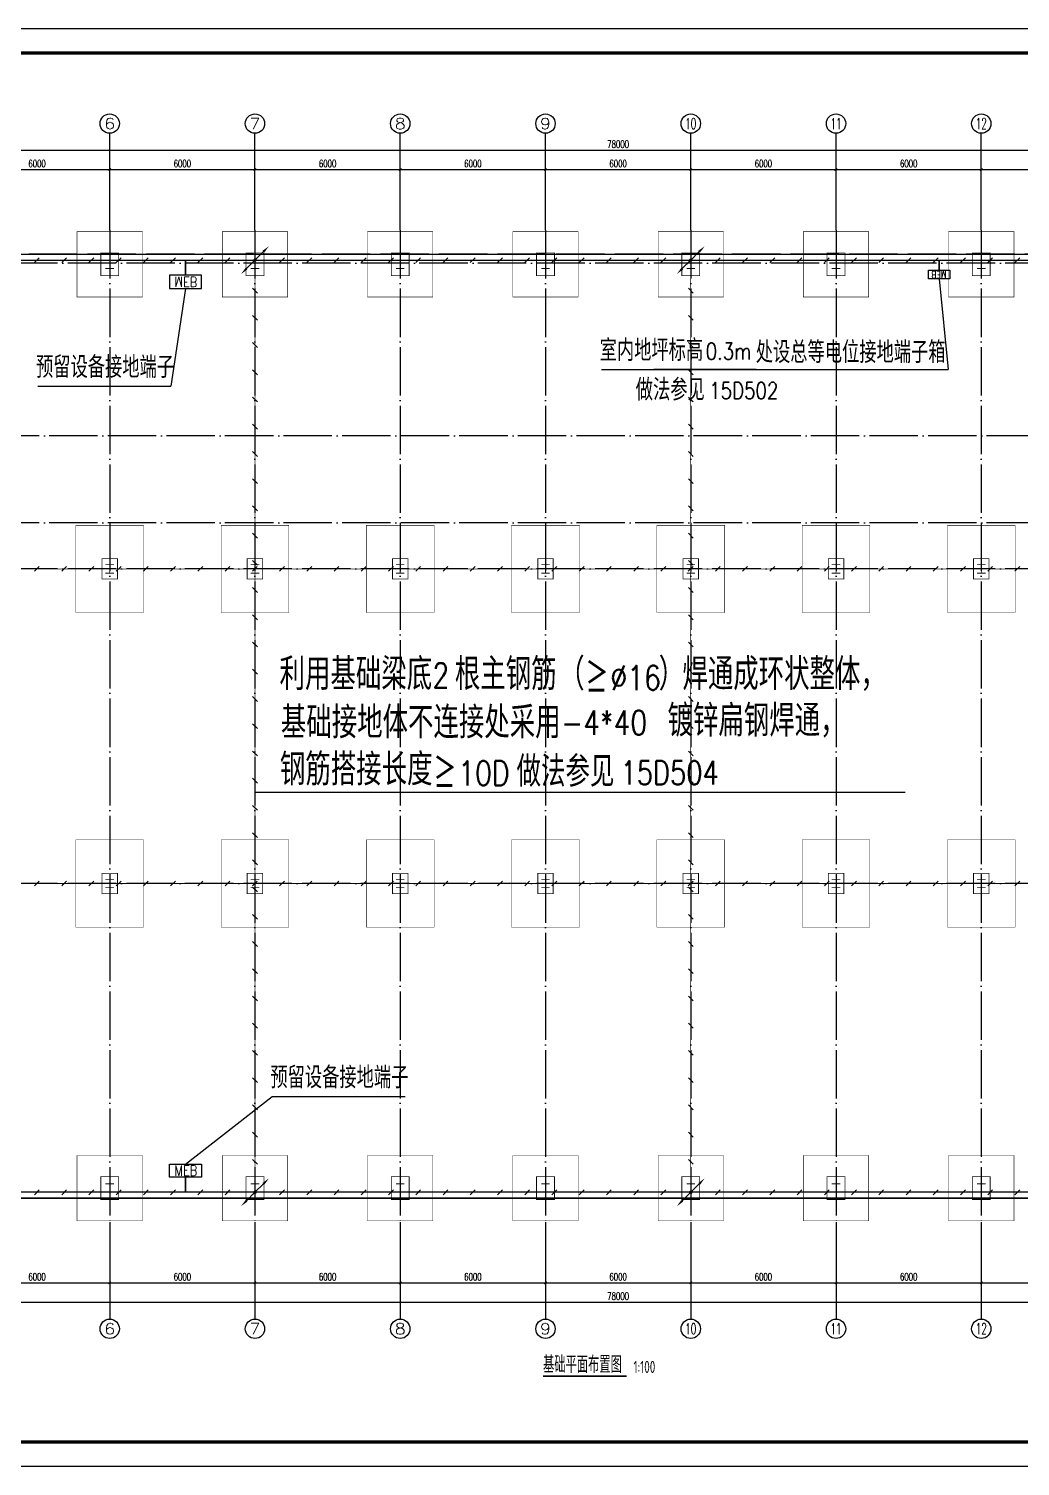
# Model space of a CAD drawing. Extents: x -55118 to 386282, y -631686 to -470886.
# Drawn here: x 307861 to 348814, y -631686 to -572286 of the extents above; entities that cross this region are included whole.
import ezdxf
from ezdxf.enums import TextEntityAlignment as Align

# ---------------------------------------------------------------- set-up
doc = ezdxf.new("R2010")
doc.units = 0
doc.header["$LTSCALE"] = 1000
doc.header["$MEASUREMENT"] = 0
for name, pattern in [('98', [0]), ('99', [0]), ('DOTE', [2.42, 2, -0.2, 0.02, -0.2]), ('H3普通虚线', [4.2, 3, -1.2])]:
    doc.linetypes.add(name, pattern=pattern)
doc.layers.get('0').update_dxf_attribs({"linetype": 'CONTINUOUS'})
doc.layers.get('Defpoints').update_dxf_attribs({"linetype": 'CONTINUOUS'})
for name, color, linetype in [('1505', 2, 'CONTINUOUS'), ('AXIS', 3, 'CONTINUOUS'), ('AXIS_TEXT', 7, 'CONTINUOUS'), ('COLU', 7, 'CONTINUOUS'), ('DIM_SYMB', 3, 'CONTINUOUS'), ('DOTE', 253, 'DOTE'), ('KK', 6, 'CONTINUOUS'), ('LWIRE', 4, 'CONTINUOUS'), ('PUB_TEXT', 7, 'CONTINUOUS'), ('S-BEAM-LINE2', 3, 'H3普通虚线'), ('SHTLN', 4, 'CONTINUOUS'), ('TEXT', 7, 'CONTINUOUS'), ('WALL', 6, 'CONTINUOUS'), ('WIRE-接地', 4, 'CONTINUOUS'), ('图框', 4, 'CONTINUOUS'), ('报警N', 1, 'CONTINUOUS'), ('柱构件', 2, 'CONTINUOUS'), ('电气', 7, 'CONTINUOUS')]:
    doc.layers.add(name, color=color, linetype=linetype)
doc.layers.add('PUB_WINDW', color=7, linetype='CONTINUOUS', plot=False)
doc.styles.add('_HZTXT', font='txt.shx', dxfattribs={"width": 0.8, "bigfont": 'hztxt.shx'})
doc.styles.add('_TCH_AXIS', font='COMPLEX', dxfattribs={"bigfont": 'GBCBIG'})
doc.styles.add('_TCH_DIM_T3', font='SIMPLEX', dxfattribs={"width": 0.705882, "bigfont": 'GBCBIG'})
doc.styles.add('_TXT', font='SIMPLEX.shx', dxfattribs={"width": 0.6})
doc.styles.add('COMPLEX', font='COMPLEX')
doc.styles.get("Standard").update_dxf_attribs({"font": 'GBENOR', "bigfont": 'GBCBIG'})
doc.styles.add('TSSD_REIN', font='tssdeng.shx', dxfattribs={"width": 0.7, "bigfont": 'tssdchn.shx'})
doc.dimstyles.new('_TCH_ARCH&&100', dxfattribs={"dimtxt": 297.5, "dimasz": 100, "dimexe": 250, "dimexo": 300, "dimgap": 100, "dimtad": 1, "dimdec": 0, "dimzin": 0, "dimdsep": 46, "dimtxsty": '_TCH_DIM_T3', "dimblk": 'ARCHTICK', "dimcen": 0.09, "dimclrt": 7, "dimazin": 2, "dimtfac": 1, "dimtdec": 0, "dimtix": 1, "dimtmove": 2, "dimatfit": 3, "dimfxl": 0, "dimtolj": 1, "dimtzin": 0, "dimarcsym": 0})

# ---------------------------------------------------------------- blocks, each defined once
blk = doc.blocks.new('74745674')
at = {"layer": '柱构件', "const_width": 35}
for points in [[(671612, -245336), (671262, -245336)], [(671437, -245336), (671437, -245686)], [(671612, -245686), (671262, -245686)]]:
    blk.add_lwpolyline(points, dxfattribs=at)
blk = doc.blocks.new('A$C0B3528DA')
at = {"layer": 'PUB_WINDW', "color": 2}
for p, q in [((0, 617), (258, 617)), ((0, 0), (0, 617)), ((258, 617), (258, 0)), ((550, 310), (259, 310)), ((258, 0), (0, 0))]:
    blk.add_line(p, q, dxfattribs=at)
at = {"layer": 'PUB_TEXT', "linetype": '98', "style": '_TXT', "width": 0.8}
blk.add_text('MEB', height=200, rotation=90, dxfattribs=at).set_placement((227, 96))
blk = doc.blocks.new('A$C7B6A531B')
at = {"layer": '电气', "color": 3}
blk.add_blockref('A$C0B3528DA', (0, 0), dxfattribs=at)
blk = doc.blocks.new('A$C2304782E')
at = {"rotation": 180}
blk.add_blockref('A$C7B6A531B', (550, 617), dxfattribs=at)
blk = doc.blocks.new('A$C1B2F73AF')
at = {"layer": '报警N', "color": 2, "xscale": 1.1, "yscale": 1.1, "zscale": 1.1}
blk.add_blockref('A$C2304782E', (0, 0), dxfattribs=at)
blk = doc.blocks.new('A$C59285FB6')
at = {"layer": '电气', "rotation": 180}
blk.add_blockref('A$C1B2F73AF', (606, 679), dxfattribs=at)
blk = doc.blocks.new('A$C24931628')
at = {"layer": '电气', "rotation": 180}
blk.add_blockref('A$C59285FB6', (606, 679), dxfattribs=at)
blk = doc.blocks.new('A$C093E41CD')
at = {"color": 2, "rotation": 180}
blk.add_blockref('A$C24931628', (606, 679), dxfattribs=at)
blk = doc.blocks.new('A$C46D728A9')
at = {"layer": '电气', "color": 0, "rotation": 180}
blk.add_blockref('A$C093E41CD', (606, 679), dxfattribs=at)
blk = doc.blocks.new('A$C04FF7B17')
at = {"layer": '电气', "rotation": 90}
blk.add_blockref('A$C46D728A9', (679, 0), dxfattribs=at)
blk = doc.blocks.new('$TelecSys$00000008')
blk.add_line((0.4, 0.4), (-0.4, -0.4))
blk = doc.blocks.new('$TelecSys$00000080')
for p, q in [((-0.7, -0.7), (0, 0)), ((0.1, 0.1), (0.1, 0.1)), ((-0.1, -0.1), (-0.1, -0.1))]:
    blk.add_line(p, q)
at = {"const_width": 0.142}
blk.add_lwpolyline([(0.07, 0, 1), (-0.07, 0, 1)], format="xyb", close=True, dxfattribs=at)
blk.add_solid([(-0.63, -0.77), (-0.77, -0.63), (-1.15, -1.15)])
at = {"width": 0.8, "flags": 9}
blk.add_attdef('A', (0, 0), '', height=0.00002, rotation=180, dxfattribs=at)
blk = doc.blocks.new('$TelecSys$00000079')
for p, q in [((0.7, 0.7), (0, 0)), ((0.1, 0.1), (0.1, 0.1)), ((-0.1, -0.1), (-0.1, -0.1))]:
    blk.add_line(p, q)
at = {"const_width": 0.142}
blk.add_lwpolyline([(-0.07, 0, 1), (0.07, 0, 1)], format="xyb", close=True, dxfattribs=at)
blk.add_solid([(0.63, 0.77), (0.77, 0.63), (1.15, 1.15)])
at = {"width": 0.8, "flags": 9}
blk.add_attdef('A', (0, 0), '', height=0.00002, dxfattribs=at)
blk = doc.blocks.new('_ArchTick')
at = {"color": 0, "linetype": 'ByBlock', "const_width": 0.4}
blk.add_lwpolyline([(-0.5, -0.5), (0.5, 0.5)], dxfattribs=at)
blk = doc.blocks.new('*D101')
at = {"layer": 'AXIS', "color": 0, "lineweight": -2}
for p, q in [((305205, -621906), (305205, -624356)), ((311205, -621906), (311205, -624356)), ((305205, -624106), (311205, -624106))]:
    blk.add_line(p, q, dxfattribs=at)
at = {"layer": 'Defpoints', "color": 0}
for p in [(305205, -621606), (311205, -621606), (311205, -624106)]:
    blk.add_point(p, dxfattribs=at)
at = {"layer": 'AXIS', "color": 0, "lineweight": -2, "xscale": 100, "yscale": 100, "zscale": 100, "rotation": 180}
blk.add_blockref('_ArchTick', (305205, -624106), dxfattribs=at)
at = {"layer": 'AXIS', "color": 0, "lineweight": -2, "xscale": 100, "yscale": 100, "zscale": 100}
blk.add_blockref('_ArchTick', (311205, -624106), dxfattribs=at)
at = {"layer": 'AXIS', "color": 7, "insert": (308205, -623857), "char_height": 297.5, "attachment_point": 5, "style": '_TCH_DIM_T3'}
blk.add_mtext('\\A1;6000', dxfattribs=at)
blk = doc.blocks.new('*D102')
at = {"layer": 'AXIS', "color": 0, "lineweight": -2}
for p, q in [((311205, -621906), (311205, -624356)), ((317205, -621906), (317205, -624356)), ((311205, -624106), (317205, -624106))]:
    blk.add_line(p, q, dxfattribs=at)
at = {"layer": 'Defpoints', "color": 0}
for p in [(311205, -621606), (317205, -621606), (317205, -624106)]:
    blk.add_point(p, dxfattribs=at)
at = {"layer": 'AXIS', "color": 0, "lineweight": -2, "xscale": 100, "yscale": 100, "zscale": 100, "rotation": 180}
blk.add_blockref('_ArchTick', (311205, -624106), dxfattribs=at)
at = {"layer": 'AXIS', "color": 0, "lineweight": -2, "xscale": 100, "yscale": 100, "zscale": 100}
blk.add_blockref('_ArchTick', (317205, -624106), dxfattribs=at)
at = {"layer": 'AXIS', "color": 7, "insert": (314205, -623857), "char_height": 297.5, "attachment_point": 5, "style": '_TCH_DIM_T3'}
blk.add_mtext('\\A1;6000', dxfattribs=at)
blk = doc.blocks.new('*D103')
at = {"layer": 'AXIS', "color": 0, "lineweight": -2}
for p, q in [((317205, -621906), (317205, -624356)), ((323205, -621906), (323205, -624356)), ((317205, -624106), (323205, -624106))]:
    blk.add_line(p, q, dxfattribs=at)
at = {"layer": 'Defpoints', "color": 0}
for p in [(317205, -621606), (323205, -621606), (323205, -624106)]:
    blk.add_point(p, dxfattribs=at)
at = {"layer": 'AXIS', "color": 0, "lineweight": -2, "xscale": 100, "yscale": 100, "zscale": 100, "rotation": 180}
blk.add_blockref('_ArchTick', (317205, -624106), dxfattribs=at)
at = {"layer": 'AXIS', "color": 0, "lineweight": -2, "xscale": 100, "yscale": 100, "zscale": 100}
blk.add_blockref('_ArchTick', (323205, -624106), dxfattribs=at)
at = {"layer": 'AXIS', "color": 7, "insert": (320205, -623857), "char_height": 297.5, "attachment_point": 5, "style": '_TCH_DIM_T3'}
blk.add_mtext('\\A1;6000', dxfattribs=at)
blk = doc.blocks.new('*D104')
at = {"layer": 'AXIS', "color": 0, "lineweight": -2}
for p, q in [((323205, -621906), (323205, -624356)), ((329205, -621906), (329205, -624356)), ((323205, -624106), (329205, -624106))]:
    blk.add_line(p, q, dxfattribs=at)
at = {"layer": 'Defpoints', "color": 0}
for p in [(323205, -621606), (329205, -621606), (329205, -624106)]:
    blk.add_point(p, dxfattribs=at)
at = {"layer": 'AXIS', "color": 0, "lineweight": -2, "xscale": 100, "yscale": 100, "zscale": 100, "rotation": 180}
blk.add_blockref('_ArchTick', (323205, -624106), dxfattribs=at)
at = {"layer": 'AXIS', "color": 0, "lineweight": -2, "xscale": 100, "yscale": 100, "zscale": 100}
blk.add_blockref('_ArchTick', (329205, -624106), dxfattribs=at)
at = {"layer": 'AXIS', "color": 7, "insert": (326205, -623857), "char_height": 297.5, "attachment_point": 5, "style": '_TCH_DIM_T3'}
blk.add_mtext('\\A1;6000', dxfattribs=at)
blk = doc.blocks.new('*D105')
at = {"layer": 'AXIS', "color": 0, "lineweight": -2}
for p, q in [((329205, -621906), (329205, -624356)), ((335205, -621906), (335205, -624356)), ((329205, -624106), (335205, -624106))]:
    blk.add_line(p, q, dxfattribs=at)
at = {"layer": 'Defpoints', "color": 0}
for p in [(329205, -621606), (335205, -621606), (335205, -624106)]:
    blk.add_point(p, dxfattribs=at)
at = {"layer": 'AXIS', "color": 0, "lineweight": -2, "xscale": 100, "yscale": 100, "zscale": 100, "rotation": 180}
blk.add_blockref('_ArchTick', (329205, -624106), dxfattribs=at)
at = {"layer": 'AXIS', "color": 0, "lineweight": -2, "xscale": 100, "yscale": 100, "zscale": 100}
blk.add_blockref('_ArchTick', (335205, -624106), dxfattribs=at)
at = {"layer": 'AXIS', "color": 7, "insert": (332205, -623857), "char_height": 297.5, "attachment_point": 5, "style": '_TCH_DIM_T3'}
blk.add_mtext('\\A1;6000', dxfattribs=at)
blk = doc.blocks.new('*D106')
at = {"layer": 'AXIS', "color": 0, "lineweight": -2}
for p, q in [((335205, -621906), (335205, -624356)), ((341205, -621906), (341205, -624356)), ((335205, -624106), (341205, -624106))]:
    blk.add_line(p, q, dxfattribs=at)
at = {"layer": 'Defpoints', "color": 0}
for p in [(335205, -621606), (341205, -621606), (341205, -624106)]:
    blk.add_point(p, dxfattribs=at)
at = {"layer": 'AXIS', "color": 0, "lineweight": -2, "xscale": 100, "yscale": 100, "zscale": 100, "rotation": 180}
blk.add_blockref('_ArchTick', (335205, -624106), dxfattribs=at)
at = {"layer": 'AXIS', "color": 0, "lineweight": -2, "xscale": 100, "yscale": 100, "zscale": 100}
blk.add_blockref('_ArchTick', (341205, -624106), dxfattribs=at)
at = {"layer": 'AXIS', "color": 7, "insert": (338205, -623857), "char_height": 297.5, "attachment_point": 5, "style": '_TCH_DIM_T3'}
blk.add_mtext('\\A1;6000', dxfattribs=at)
blk = doc.blocks.new('*D107')
at = {"layer": 'AXIS', "color": 0, "lineweight": -2}
for p, q in [((341205, -621906), (341205, -624356)), ((347205, -621906), (347205, -624356)), ((341205, -624106), (347205, -624106))]:
    blk.add_line(p, q, dxfattribs=at)
at = {"layer": 'Defpoints', "color": 0}
for p in [(341205, -621606), (347205, -621606), (347205, -624106)]:
    blk.add_point(p, dxfattribs=at)
at = {"layer": 'AXIS', "color": 0, "lineweight": -2, "xscale": 100, "yscale": 100, "zscale": 100, "rotation": 180}
blk.add_blockref('_ArchTick', (341205, -624106), dxfattribs=at)
at = {"layer": 'AXIS', "color": 0, "lineweight": -2, "xscale": 100, "yscale": 100, "zscale": 100}
blk.add_blockref('_ArchTick', (347205, -624106), dxfattribs=at)
at = {"layer": 'AXIS', "color": 7, "insert": (344205, -623857), "char_height": 297.5, "attachment_point": 5, "style": '_TCH_DIM_T3'}
blk.add_mtext('\\A1;6000', dxfattribs=at)
blk = doc.blocks.new('*D108')
at = {"layer": 'AXIS', "color": 0, "lineweight": -2}
for p, q in [((347205, -621906), (347205, -624356)), ((353205, -621906), (353205, -624356)), ((347205, -624106), (353205, -624106))]:
    blk.add_line(p, q, dxfattribs=at)
at = {"layer": 'Defpoints', "color": 0}
for p in [(347205, -621606), (353205, -621606), (353205, -624106)]:
    blk.add_point(p, dxfattribs=at)
at = {"layer": 'AXIS', "color": 0, "lineweight": -2, "xscale": 100, "yscale": 100, "zscale": 100, "rotation": 180}
blk.add_blockref('_ArchTick', (347205, -624106), dxfattribs=at)
at = {"layer": 'AXIS', "color": 0, "lineweight": -2, "xscale": 100, "yscale": 100, "zscale": 100}
blk.add_blockref('_ArchTick', (353205, -624106), dxfattribs=at)
at = {"layer": 'AXIS', "color": 7, "insert": (350205, -623857), "char_height": 297.5, "attachment_point": 5, "style": '_TCH_DIM_T3'}
blk.add_mtext('\\A1;6000', dxfattribs=at)
blk = doc.blocks.new('*D113')
at = {"layer": 'AXIS', "color": 0, "lineweight": -2}
for p, q in [((293205, -621906), (293205, -625156)), ((371205, -621906), (371205, -625156)), ((293205, -624906), (371205, -624906))]:
    blk.add_line(p, q, dxfattribs=at)
at = {"layer": 'Defpoints', "color": 0}
for p in [(293205, -621606), (371205, -621606), (371205, -624906)]:
    blk.add_point(p, dxfattribs=at)
at = {"layer": 'AXIS', "color": 0, "lineweight": -2, "xscale": 100, "yscale": 100, "zscale": 100, "rotation": 180}
blk.add_blockref('_ArchTick', (293205, -624906), dxfattribs=at)
at = {"layer": 'AXIS', "color": 0, "lineweight": -2, "xscale": 100, "yscale": 100, "zscale": 100}
blk.add_blockref('_ArchTick', (371205, -624906), dxfattribs=at)
at = {"layer": 'AXIS', "color": 7, "insert": (332205, -624657), "char_height": 297.5, "attachment_point": 5, "style": '_TCH_DIM_T3'}
blk.add_mtext('\\A1;78000', dxfattribs=at)
blk = doc.blocks.new('*D118')
at = {"layer": 'AXIS', "color": 0, "lineweight": -2}
for p, q in [((305205, -580306), (305205, -577856)), ((311205, -580306), (311205, -577856)), ((305205, -578106), (311205, -578106))]:
    blk.add_line(p, q, dxfattribs=at)
at = {"layer": 'Defpoints', "color": 0}
for p in [(311205, -578106), (305205, -580606), (311205, -580606)]:
    blk.add_point(p, dxfattribs=at)
at = {"layer": 'AXIS', "color": 0, "lineweight": -2, "xscale": 100, "yscale": 100, "zscale": 100, "rotation": 180}
blk.add_blockref('_ArchTick', (305205, -578106), dxfattribs=at)
at = {"layer": 'AXIS', "color": 0, "lineweight": -2, "xscale": 100, "yscale": 100, "zscale": 100}
blk.add_blockref('_ArchTick', (311205, -578106), dxfattribs=at)
at = {"layer": 'AXIS', "color": 7, "insert": (308205, -577857), "char_height": 297.5, "attachment_point": 5, "style": '_TCH_DIM_T3'}
blk.add_mtext('\\A1;6000', dxfattribs=at)
blk = doc.blocks.new('*D119')
at = {"layer": 'AXIS', "color": 0, "lineweight": -2}
for p, q in [((311205, -580306), (311205, -577856)), ((317205, -580306), (317205, -577856)), ((311205, -578106), (317205, -578106))]:
    blk.add_line(p, q, dxfattribs=at)
at = {"layer": 'Defpoints', "color": 0}
for p in [(317205, -578106), (311205, -580606), (317205, -580606)]:
    blk.add_point(p, dxfattribs=at)
at = {"layer": 'AXIS', "color": 0, "lineweight": -2, "xscale": 100, "yscale": 100, "zscale": 100, "rotation": 180}
blk.add_blockref('_ArchTick', (311205, -578106), dxfattribs=at)
at = {"layer": 'AXIS', "color": 0, "lineweight": -2, "xscale": 100, "yscale": 100, "zscale": 100}
blk.add_blockref('_ArchTick', (317205, -578106), dxfattribs=at)
at = {"layer": 'AXIS', "color": 7, "insert": (314205, -577857), "char_height": 297.5, "attachment_point": 5, "style": '_TCH_DIM_T3'}
blk.add_mtext('\\A1;6000', dxfattribs=at)
blk = doc.blocks.new('*D120')
at = {"layer": 'AXIS', "color": 0, "lineweight": -2}
for p, q in [((317205, -580306), (317205, -577856)), ((323205, -580306), (323205, -577856)), ((317205, -578106), (323205, -578106))]:
    blk.add_line(p, q, dxfattribs=at)
at = {"layer": 'Defpoints', "color": 0}
for p in [(323205, -578106), (317205, -580606), (323205, -580606)]:
    blk.add_point(p, dxfattribs=at)
at = {"layer": 'AXIS', "color": 0, "lineweight": -2, "xscale": 100, "yscale": 100, "zscale": 100, "rotation": 180}
blk.add_blockref('_ArchTick', (317205, -578106), dxfattribs=at)
at = {"layer": 'AXIS', "color": 0, "lineweight": -2, "xscale": 100, "yscale": 100, "zscale": 100}
blk.add_blockref('_ArchTick', (323205, -578106), dxfattribs=at)
at = {"layer": 'AXIS', "color": 7, "insert": (320205, -577857), "char_height": 297.5, "attachment_point": 5, "style": '_TCH_DIM_T3'}
blk.add_mtext('\\A1;6000', dxfattribs=at)
blk = doc.blocks.new('*D121')
at = {"layer": 'AXIS', "color": 0, "lineweight": -2}
for p, q in [((323205, -580306), (323205, -577856)), ((329205, -580306), (329205, -577856)), ((323205, -578106), (329205, -578106))]:
    blk.add_line(p, q, dxfattribs=at)
at = {"layer": 'Defpoints', "color": 0}
for p in [(329205, -578106), (323205, -580606), (329205, -580606)]:
    blk.add_point(p, dxfattribs=at)
at = {"layer": 'AXIS', "color": 0, "lineweight": -2, "xscale": 100, "yscale": 100, "zscale": 100, "rotation": 180}
blk.add_blockref('_ArchTick', (323205, -578106), dxfattribs=at)
at = {"layer": 'AXIS', "color": 0, "lineweight": -2, "xscale": 100, "yscale": 100, "zscale": 100}
blk.add_blockref('_ArchTick', (329205, -578106), dxfattribs=at)
at = {"layer": 'AXIS', "color": 7, "insert": (326205, -577857), "char_height": 297.5, "attachment_point": 5, "style": '_TCH_DIM_T3'}
blk.add_mtext('\\A1;6000', dxfattribs=at)
blk = doc.blocks.new('*D122')
at = {"layer": 'AXIS', "color": 0, "lineweight": -2}
for p, q in [((329205, -580306), (329205, -577856)), ((335205, -580306), (335205, -577856)), ((329205, -578106), (335205, -578106))]:
    blk.add_line(p, q, dxfattribs=at)
at = {"layer": 'Defpoints', "color": 0}
for p in [(335205, -578106), (329205, -580606), (335205, -580606)]:
    blk.add_point(p, dxfattribs=at)
at = {"layer": 'AXIS', "color": 0, "lineweight": -2, "xscale": 100, "yscale": 100, "zscale": 100, "rotation": 180}
blk.add_blockref('_ArchTick', (329205, -578106), dxfattribs=at)
at = {"layer": 'AXIS', "color": 0, "lineweight": -2, "xscale": 100, "yscale": 100, "zscale": 100}
blk.add_blockref('_ArchTick', (335205, -578106), dxfattribs=at)
at = {"layer": 'AXIS', "color": 7, "insert": (332205, -577857), "char_height": 297.5, "attachment_point": 5, "style": '_TCH_DIM_T3'}
blk.add_mtext('\\A1;6000', dxfattribs=at)
blk = doc.blocks.new('*D123')
at = {"layer": 'AXIS', "color": 0, "lineweight": -2}
for p, q in [((335205, -580306), (335205, -577856)), ((341205, -580306), (341205, -577856)), ((335205, -578106), (341205, -578106))]:
    blk.add_line(p, q, dxfattribs=at)
at = {"layer": 'Defpoints', "color": 0}
for p in [(341205, -578106), (335205, -580606), (341205, -580606)]:
    blk.add_point(p, dxfattribs=at)
at = {"layer": 'AXIS', "color": 0, "lineweight": -2, "xscale": 100, "yscale": 100, "zscale": 100, "rotation": 180}
blk.add_blockref('_ArchTick', (335205, -578106), dxfattribs=at)
at = {"layer": 'AXIS', "color": 0, "lineweight": -2, "xscale": 100, "yscale": 100, "zscale": 100}
blk.add_blockref('_ArchTick', (341205, -578106), dxfattribs=at)
at = {"layer": 'AXIS', "color": 7, "insert": (338205, -577857), "char_height": 297.5, "attachment_point": 5, "style": '_TCH_DIM_T3'}
blk.add_mtext('\\A1;6000', dxfattribs=at)
blk = doc.blocks.new('*D124')
at = {"layer": 'AXIS', "color": 0, "lineweight": -2}
for p, q in [((341205, -580306), (341205, -577856)), ((347205, -580306), (347205, -577856)), ((341205, -578106), (347205, -578106))]:
    blk.add_line(p, q, dxfattribs=at)
at = {"layer": 'Defpoints', "color": 0}
for p in [(347205, -578106), (341205, -580606), (347205, -580606)]:
    blk.add_point(p, dxfattribs=at)
at = {"layer": 'AXIS', "color": 0, "lineweight": -2, "xscale": 100, "yscale": 100, "zscale": 100, "rotation": 180}
blk.add_blockref('_ArchTick', (341205, -578106), dxfattribs=at)
at = {"layer": 'AXIS', "color": 0, "lineweight": -2, "xscale": 100, "yscale": 100, "zscale": 100}
blk.add_blockref('_ArchTick', (347205, -578106), dxfattribs=at)
at = {"layer": 'AXIS', "color": 7, "insert": (344205, -577857), "char_height": 297.5, "attachment_point": 5, "style": '_TCH_DIM_T3'}
blk.add_mtext('\\A1;6000', dxfattribs=at)
blk = doc.blocks.new('*D125')
at = {"layer": 'AXIS', "color": 0, "lineweight": -2}
for p, q in [((347205, -580306), (347205, -577856)), ((353205, -580306), (353205, -577856)), ((347205, -578106), (353205, -578106))]:
    blk.add_line(p, q, dxfattribs=at)
at = {"layer": 'Defpoints', "color": 0}
for p in [(353205, -578106), (347205, -580606), (353205, -580606)]:
    blk.add_point(p, dxfattribs=at)
at = {"layer": 'AXIS', "color": 0, "lineweight": -2, "xscale": 100, "yscale": 100, "zscale": 100, "rotation": 180}
blk.add_blockref('_ArchTick', (347205, -578106), dxfattribs=at)
at = {"layer": 'AXIS', "color": 0, "lineweight": -2, "xscale": 100, "yscale": 100, "zscale": 100}
blk.add_blockref('_ArchTick', (353205, -578106), dxfattribs=at)
at = {"layer": 'AXIS', "color": 7, "insert": (350205, -577857), "char_height": 297.5, "attachment_point": 5, "style": '_TCH_DIM_T3'}
blk.add_mtext('\\A1;6000', dxfattribs=at)
blk = doc.blocks.new('*D131')
at = {"layer": 'AXIS', "color": 0, "lineweight": -2}
for p, q in [((293205, -580306), (293205, -577056)), ((293205, -577306), (371205, -577306)), ((371205, -580306), (371205, -577056))]:
    blk.add_line(p, q, dxfattribs=at)
at = {"layer": 'Defpoints', "color": 0}
for p in [(371205, -577306), (293205, -580606), (371205, -580606)]:
    blk.add_point(p, dxfattribs=at)
at = {"layer": 'AXIS', "color": 0, "lineweight": -2, "xscale": 100, "yscale": 100, "zscale": 100, "rotation": 180}
blk.add_blockref('_ArchTick', (293205, -577306), dxfattribs=at)
at = {"layer": 'AXIS', "color": 0, "lineweight": -2, "xscale": 100, "yscale": 100, "zscale": 100}
blk.add_blockref('_ArchTick', (371205, -577306), dxfattribs=at)
at = {"layer": 'AXIS', "color": 7, "insert": (332205, -577057), "char_height": 297.5, "attachment_point": 5, "style": '_TCH_DIM_T3'}
blk.add_mtext('\\A1;78000', dxfattribs=at)
blk = doc.blocks.new('_AXISO')
blk.add_circle((0, 0), 0.5)
at = {"layer": 'AXIS_TEXT', "style": 'COMPLEX', "width": 1.041667}
blk.add_attdef('A', text='', height=0.56, dxfattribs=at).set_placement((-0.25, -0.28), (0.25, -0.28), align=Align.FIT)
blk = doc.blocks.new('jhyfty')
at = {"layer": '图框'}
blk.add_lwpolyline([(671751, 105710), (776851, 105710), (776851, 165110), (671751, 165110)], close=True, dxfattribs=at)
at = {"layer": '图框', "const_width": 140}
blk.add_lwpolyline([(674251, 164110), (775851, 164110), (775851, 106710), (674251, 106710)], close=True, dxfattribs=at)

msp = doc.modelspace()

# ---------------------------------------------------------------- linework, layer by layer
at = {"layer": '1505'}
msp.add_line((337909.4, -586359.6), (333683.4, -586359.6), dxfattribs=at)
at = {"layer": '1505', "const_width": 18}
for points in [[(309855.1, -583370.5), (312555.1, -583370.5), (312555.1, -580670.5), (309855.1, -580670.5), (309855.1, -583370.5)], [(315855.1, -583370.5), (318555.1, -583370.5), (318555.1, -580670.5), (315855.1, -580670.5), (315855.1, -583370.5)], [(321855.1, -583370.5), (324555.1, -583370.5), (324555.1, -580670.5), (321855.1, -580670.5), (321855.1, -583370.5)], [(327855.1, -583370.5), (330555.1, -583370.5), (330555.1, -580670.5), (327855.1, -580670.5), (327855.1, -583370.5)], [(333855.1, -583370.5), (336555.1, -583370.5), (336555.1, -580670.5), (333855.1, -580670.5), (333855.1, -583370.5)], [(339855.1, -583370.5), (342555.1, -583370.5), (342555.1, -580670.5), (339855.1, -580670.5), (339855.1, -583370.5)], [(345855.1, -583370.5), (348555.1, -583370.5), (348555.1, -580670.5), (345855.1, -580670.5), (345855.1, -583370.5)], [(309855.1, -621540.5), (312555.1, -621540.5), (312555.1, -618840.5), (309855.1, -618840.5), (309855.1, -621540.5)], [(315855.1, -621540.5), (318555.1, -621540.5), (318555.1, -618840.5), (315855.1, -618840.5), (315855.1, -621540.5)], [(321855.1, -621540.5), (324555.1, -621540.5), (324555.1, -618840.5), (321855.1, -618840.5), (321855.1, -621540.5)], [(327855.1, -621540.5), (330555.1, -621540.5), (330555.1, -618840.5), (327855.1, -618840.5), (327855.1, -621540.5)], [(333855.1, -621540.5), (336555.1, -621540.5), (336555.1, -618840.5), (333855.1, -618840.5), (333855.1, -621540.5)], [(339855.1, -621540.5), (342555.1, -621540.5), (342555.1, -618840.5), (339855.1, -618840.5), (339855.1, -621540.5)], [(345855.1, -621540.5), (348555.1, -621540.5), (348555.1, -618840.5), (345855.1, -618840.5), (345855.1, -621540.5)]]:
    msp.add_lwpolyline(points, dxfattribs=at)
for points in [[(309804.8, -592805.5), (312604.8, -592805.5), (312604.8, -596405.5), (309804.8, -596405.5)], [(315804.8, -592805.5), (318604.8, -592805.5), (318604.8, -596405.5), (315804.8, -596405.5)], [(321804.8, -592805.5), (324604.8, -592805.5), (324604.8, -596405.5), (321804.8, -596405.5)], [(327804.8, -592805.5), (330604.8, -592805.5), (330604.8, -596405.5), (327804.8, -596405.5)], [(333804.8, -592805.5), (336604.8, -592805.5), (336604.8, -596405.5), (333804.8, -596405.5)], [(339804.8, -592805.5), (342604.8, -592805.5), (342604.8, -596405.5), (339804.8, -596405.5)], [(345804.8, -592805.5), (348604.8, -592805.5), (348604.8, -596405.5), (345804.8, -596405.5)], [(309804.8, -605805.5), (312604.8, -605805.5), (312604.8, -609405.5), (309804.8, -609405.5)], [(315804.8, -605805.5), (318604.8, -605805.5), (318604.8, -609405.5), (315804.8, -609405.5)], [(321804.8, -605805.5), (324604.8, -605805.5), (324604.8, -609405.5), (321804.8, -609405.5)], [(327804.8, -605805.5), (330604.8, -605805.5), (330604.8, -609405.5), (327804.8, -609405.5)], [(333804.8, -605805.5), (336604.8, -605805.5), (336604.8, -609405.5), (333804.8, -609405.5)], [(339804.8, -605805.5), (342604.8, -605805.5), (342604.8, -609405.5), (339804.8, -609405.5)], [(345804.8, -605805.5), (348604.8, -605805.5), (348604.8, -609405.5), (345804.8, -609405.5)]]:
    msp.add_lwpolyline(points, close=True, dxfattribs=at)
at = {"layer": 'AXIS'}
for p, q in [((311204.8, -580605.5), (311204.8, -576605.5)), ((317204.8, -580605.5), (317204.8, -576605.5)), ((323204.8, -580605.5), (323204.8, -576605.5)), ((329204.8, -580605.5), (329204.8, -576605.5)), ((335204.8, -580605.5), (335204.8, -576605.5)), ((341204.8, -580605.5), (341204.8, -576605.5)), ((347204.8, -580605.5), (347204.8, -576605.5)), ((311204.8, -621605.5), (311204.8, -625605.5)), ((317204.8, -621605.5), (317204.8, -625605.5)), ((323204.8, -621605.5), (323204.8, -625605.5)), ((329204.8, -621605.5), (329204.8, -625605.5)), ((335204.8, -621605.5), (335204.8, -625605.5)), ((341204.8, -621605.5), (341204.8, -625605.5)), ((347204.8, -621605.5), (347204.8, -625605.5))]:
    msp.add_line(p, q, dxfattribs=at)
at = {"layer": 'COLU', "const_width": 35}
for points in [[(310834.8, -582490.5), (311574.8, -582490.5), (311574.8, -581550.5), (310834.8, -581550.5)], [(316834.8, -582490.5), (317574.8, -582490.5), (317574.8, -581550.5), (316834.8, -581550.5)], [(322834.8, -582490.5), (323574.8, -582490.5), (323574.8, -581550.5), (322834.8, -581550.5)], [(328834.8, -582490.5), (329574.8, -582490.5), (329574.8, -581550.5), (328834.8, -581550.5)], [(334834.8, -582490.5), (335574.8, -582490.5), (335574.8, -581550.5), (334834.8, -581550.5)], [(340834.8, -582490.5), (341574.8, -582490.5), (341574.8, -581550.5), (340834.8, -581550.5)], [(346834.8, -582490.5), (347574.8, -582490.5), (347574.8, -581550.5), (346834.8, -581550.5)], [(310884.8, -594185.5), (311524.8, -594185.5), (311524.8, -595025.5), (310884.8, -595025.5)], [(316884.8, -594185.5), (317524.8, -594185.5), (317524.8, -595025.5), (316884.8, -595025.5)], [(322884.8, -594185.5), (323524.8, -594185.5), (323524.8, -595025.5), (322884.8, -595025.5)], [(328884.8, -594185.5), (329524.8, -594185.5), (329524.8, -595025.5), (328884.8, -595025.5)], [(334884.8, -594185.5), (335524.8, -594185.5), (335524.8, -595025.5), (334884.8, -595025.5)], [(340884.8, -594185.5), (341524.8, -594185.5), (341524.8, -595025.5), (340884.8, -595025.5)], [(346884.8, -594185.5), (347524.8, -594185.5), (347524.8, -595025.5), (346884.8, -595025.5)], [(310884.8, -607185.5), (311524.8, -607185.5), (311524.8, -608025.5), (310884.8, -608025.5)], [(316884.8, -607185.5), (317524.8, -607185.5), (317524.8, -608025.5), (316884.8, -608025.5)], [(322884.8, -607185.5), (323524.8, -607185.5), (323524.8, -608025.5), (322884.8, -608025.5)], [(328884.8, -607185.5), (329524.8, -607185.5), (329524.8, -608025.5), (328884.8, -608025.5)], [(334884.8, -607185.5), (335524.8, -607185.5), (335524.8, -608025.5), (334884.8, -608025.5)], [(340884.8, -607185.5), (341524.8, -607185.5), (341524.8, -608025.5), (340884.8, -608025.5)], [(346884.8, -607185.5), (347524.8, -607185.5), (347524.8, -608025.5), (346884.8, -608025.5)], [(310834.8, -619720.5), (311574.8, -619720.5), (311574.8, -620660.5), (310834.8, -620660.5)], [(316834.8, -619720.5), (317574.8, -619720.5), (317574.8, -620660.5), (316834.8, -620660.5)], [(322834.8, -619720.5), (323574.8, -619720.5), (323574.8, -620660.5), (322834.8, -620660.5)], [(328834.8, -619720.5), (329574.8, -619720.5), (329574.8, -620660.5), (328834.8, -620660.5)], [(334834.8, -619720.5), (335574.8, -619720.5), (335574.8, -620660.5), (334834.8, -620660.5)], [(340834.8, -619720.5), (341574.8, -619720.5), (341574.8, -620660.5), (340834.8, -620660.5)], [(346834.8, -619720.5), (347574.8, -619720.5), (347574.8, -620660.5), (346834.8, -620660.5)]]:
    msp.add_lwpolyline(points, close=True, dxfattribs=at)
at = {"layer": 'DIM_SYMB', "color": 0, "const_width": 70}
msp.add_lwpolyline([(329101.8, -627965.8), (332559.9, -627965.8)], dxfattribs=at)
at = {"layer": 'DOTE', "color": 8, "linetype": 'DOTE'}
for p, q in [((311204.8, -580605.5), (311204.8, -621605.5)), ((317204.8, -580605.5), (317204.8, -621605.5)), ((323204.8, -580605.5), (323204.8, -621605.5)), ((329204.8, -580605.5), (329204.8, -621605.5)), ((335204.8, -580605.5), (335204.8, -621605.5)), ((341204.8, -580605.5), (341204.8, -621605.5)), ((347204.8, -580605.5), (347204.8, -621605.5)), ((365524.8, -581605.5), (292204.8, -581605.5)), ((371973.1, -581965.5), (292204.8, -581965.5)), ((371204.8, -589105.5), (292204.8, -589105.5)), ((371204.8, -592705.5), (292204.8, -592705.5)), ((371973.1, -594605.5), (292204.8, -594605.5)), ((371973.1, -607605.5), (292204.8, -607605.5)), ((371973.1, -620605.5), (292164.8, -620605.5)), ((375143.6, -620605.5), (292164.8, -620605.5))]:
    msp.add_line(p, q, dxfattribs=at)
at = {"layer": 'KK'}
for p, q in [((345466.1, -582625.1), (345836.7, -586359.6)), ((314334.4, -583015), (313733.3, -587057)), ((314334.4, -619196.1), (317915.6, -616410.3))]:
    msp.add_line(p, q, dxfattribs=at)
at = {"layer": 'S-BEAM-LINE2', "color": 2, "linetype": 'ByBlock'}
for p, q in [((314338.4, -582465.6), (314338.4, -581845.5)), ((345463.4, -582258.9), (345463.4, -581845.5)), ((314338.4, -619745.4), (314338.4, -620365.5))]:
    msp.add_line(p, q, dxfattribs=at)
for points in [[(313679.2, -582466.6), (313679.2, -583015), (314989.6, -583015), (314989.6, -582466.6)], [(345902.9, -582259.6), (345902.9, -582625.1), (345029.3, -582625.1), (345029.3, -582259.6)], [(313679.2, -619744.4), (313679.2, -619196.1), (314989.6, -619196.1), (314989.6, -619744.4)]]:
    msp.add_lwpolyline(points, close=True, dxfattribs=at)
at = {"layer": 'TEXT'}
for points in [[(296224.8, -581605.5), (293204.8, -581575.5), (293204.8, -620605.5), (371204.8, -620605.5), (371204.8, -581605.5), (367924.8, -581605.5)], [(371204.8, -620605.5), (293204.8, -620605.5), (293204.8, -581605.5), (296484.8, -581605.5)], [(297124.8, -581605.5), (365524.8, -581605.5)], [(297124.8, -581845.5), (365524.8, -581845.5)], [(371204.8, -620365.5), (296324.8, -620365.5)]]:
    msp.add_lwpolyline(points, dxfattribs=at)
at = {"layer": 'WIRE-接地', "const_width": 30}
for points in [[(370844.8, -581845.5), (293564.8, -581845.5), (293564.8, -581965.5)], [(317204.8, -620365.5), (317204.8, -581845.5)], [(335204.8, -620365.5), (335204.8, -581845.5)], [(370844.8, -594605.5), (293564.8, -594605.5)], [(293564.8, -607605.5), (370844.8, -607605.5)], [(293564.8, -620365.5), (370844.8, -620365.5)]]:
    msp.add_lwpolyline(points, dxfattribs=at)
at = {"layer": '电气', "color": 7, "linetype": '99'}
for p, q in [((331516.5, -586359.6), (345836.7, -586359.6)), ((308236.9, -587057), (313733.3, -587057)), ((317204.8, -603830.2), (344055, -603830.2)), ((317915.6, -616410.3), (323411.9, -616410.3))]:
    msp.add_line(p, q, dxfattribs=at)

# ---------------------------------------------------------------- block references
at = {"layer": 'AXIS'}
ref = msp.add_blockref('_AXISO', (311204.8, -576205.5), dxfattribs=dict(at, xscale=800, yscale=800, zscale=800))
ref.add_attrib('A', '6', dxfattribs={"layer": 'AXIS_TEXT', "height": 452.5, "style": '_TCH_AXIS', "width": 1.5}).set_placement((310978.5, -576431.8), (311431.1, -576431.8), align=Align.FIT)
ref = msp.add_blockref('_AXISO', (317204.8, -576205.5), dxfattribs=dict(at, xscale=800, yscale=800, zscale=800))
ref.add_attrib('A', '7', dxfattribs={"layer": 'AXIS_TEXT', "height": 452.5, "style": '_TCH_AXIS', "width": 1.5}).set_placement((316978.5, -576431.8), (317431.1, -576431.8), align=Align.FIT)
ref = msp.add_blockref('_AXISO', (323204.8, -576205.5), dxfattribs=dict(at, xscale=800, yscale=800, zscale=800))
ref.add_attrib('A', '8', dxfattribs={"layer": 'AXIS_TEXT', "height": 452.5, "style": '_TCH_AXIS', "width": 1.5}).set_placement((322978.5, -576431.8), (323431.1, -576431.8), align=Align.FIT)
ref = msp.add_blockref('_AXISO', (329204.8, -576205.5), dxfattribs=dict(at, xscale=800, yscale=800, zscale=800))
ref.add_attrib('A', '9', dxfattribs={"layer": 'AXIS_TEXT', "height": 452.5, "style": '_TCH_AXIS', "width": 1.5}).set_placement((328978.5, -576431.8), (329431.1, -576431.8), align=Align.FIT)
ref = msp.add_blockref('_AXISO', (335204.8, -576205.5), dxfattribs=dict(at, xscale=800, yscale=800, zscale=800))
ref.add_attrib('A', '10', dxfattribs={"layer": 'AXIS_TEXT', "height": 452.55, "style": '_TCH_AXIS', "width": 0.724138}).set_placement((334978.5, -576431.8), (335431.1, -576431.8), align=Align.FIT)
ref = msp.add_blockref('_AXISO', (341204.8, -576205.5), dxfattribs=dict(at, xscale=800, yscale=800, zscale=800))
ref.add_attrib('A', '11', dxfattribs={"layer": 'AXIS_TEXT', "height": 452.55, "style": '_TCH_AXIS', "width": 0.875}).set_placement((340978.5, -576431.8), (341431.1, -576431.8), align=Align.FIT)
ref = msp.add_blockref('_AXISO', (347204.8, -576205.5), dxfattribs=dict(at, xscale=800, yscale=800, zscale=800))
ref.add_attrib('A', '12', dxfattribs={"layer": 'AXIS_TEXT', "height": 452.55, "style": '_TCH_AXIS', "width": 0.724138}).set_placement((346978.5, -576431.8), (347431.1, -576431.8), align=Align.FIT)
at = {"layer": 'AXIS', "xscale": -1, "rotation": 180}
for p in [(-360232, -827531.6), (-354232, -827531.6), (-348232, -827531.6), (-342232, -827531.6), (-336232, -827531.6), (-330232, -827531.6), (-324232, -827531.6)]:
    msp.add_blockref('74745674', p, dxfattribs=at)
at = {"layer": 'AXIS'}
for p in [(-360232, -349094.4), (-354232, -349094.4), (-348232, -349094.4), (-342232, -349094.4), (-336232, -349094.4), (-330232, -349094.4), (-324232, -349094.4), (-360232, -362094.4), (-354232, -362094.4), (-348232, -362094.4), (-342232, -362094.4), (-336232, -362094.4), (-330232, -362094.4), (-324232, -362094.4), (-360232, -374679.4), (-354232, -374679.4), (-348232, -374679.4), (-342232, -374679.4), (-336232, -374679.4), (-330232, -374679.4), (-324232, -374679.4)]:
    msp.add_blockref('74745674', p, dxfattribs=at)
ref = msp.add_blockref('_AXISO', (311204.8, -626005.5), dxfattribs=dict(at, xscale=800, yscale=800, zscale=800))
ref.add_attrib('A', '6', dxfattribs={"layer": 'AXIS_TEXT', "height": 452.5, "style": '_TCH_AXIS', "width": 1.5}).set_placement((310978.5, -626231.8), (311431.1, -626231.8), align=Align.FIT)
ref = msp.add_blockref('_AXISO', (317204.8, -626005.5), dxfattribs=dict(at, xscale=800, yscale=800, zscale=800))
ref.add_attrib('A', '7', dxfattribs={"layer": 'AXIS_TEXT', "height": 452.5, "style": '_TCH_AXIS', "width": 1.5}).set_placement((316978.5, -626231.8), (317431.1, -626231.8), align=Align.FIT)
ref = msp.add_blockref('_AXISO', (323204.8, -626005.5), dxfattribs=dict(at, xscale=800, yscale=800, zscale=800))
ref.add_attrib('A', '8', dxfattribs={"layer": 'AXIS_TEXT', "height": 452.5, "style": '_TCH_AXIS', "width": 1.5}).set_placement((322978.5, -626231.8), (323431.1, -626231.8), align=Align.FIT)
ref = msp.add_blockref('_AXISO', (329204.8, -626005.5), dxfattribs=dict(at, xscale=800, yscale=800, zscale=800))
ref.add_attrib('A', '9', dxfattribs={"layer": 'AXIS_TEXT', "height": 452.5, "style": '_TCH_AXIS', "width": 1.5}).set_placement((328978.5, -626231.8), (329431.1, -626231.8), align=Align.FIT)
ref = msp.add_blockref('_AXISO', (335204.8, -626005.5), dxfattribs=dict(at, xscale=800, yscale=800, zscale=800))
ref.add_attrib('A', '10', dxfattribs={"layer": 'AXIS_TEXT', "height": 452.55, "style": '_TCH_AXIS', "width": 0.724138}).set_placement((334978.5, -626231.8), (335431.1, -626231.8), align=Align.FIT)
ref = msp.add_blockref('_AXISO', (341204.8, -626005.5), dxfattribs=dict(at, xscale=800, yscale=800, zscale=800))
ref.add_attrib('A', '11', dxfattribs={"layer": 'AXIS_TEXT', "height": 452.55, "style": '_TCH_AXIS', "width": 0.875}).set_placement((340978.5, -626231.8), (341431.1, -626231.8), align=Align.FIT)
ref = msp.add_blockref('_AXISO', (347204.8, -626005.5), dxfattribs=dict(at, xscale=800, yscale=800, zscale=800))
ref.add_attrib('A', '12', dxfattribs={"layer": 'AXIS_TEXT', "height": 452.55, "style": '_TCH_AXIS', "width": 0.724138}).set_placement((346978.5, -626231.8), (347431.1, -626231.8), align=Align.FIT)
at = {"layer": 'LWIRE', "xscale": 500, "yscale": 500, "zscale": 500}
for name, p in [('$TelecSys$00000079', (317204.8, -581845.5)), ('$TelecSys$00000079', (335204.8, -581845.5)), ('$TelecSys$00000080', (317204.8, -581845.5)), ('$TelecSys$00000080', (335204.8, -581845.5)), ('$TelecSys$00000079', (317204.8, -620365.5)), ('$TelecSys$00000079', (335204.8, -620365.5)), ('$TelecSys$00000080', (317204.8, -620365.5)), ('$TelecSys$00000080', (335204.8, -620365.5))]:
    msp.add_blockref(name, p, dxfattribs=at)
at = {"layer": 'SHTLN', "xscale": 250, "yscale": 250, "zscale": 250}
for p, rotation in [((308197.3, -581845.5), 180), ((309322.3, -581845.5), 180), ((310447.3, -581845.5), 180), ((311572.3, -581845.5), 180), ((312697.3, -581845.5), 180), ((313822.3, -581845.5), 180), ((314947.3, -581845.5), 180), ((316072.3, -581845.5), 180), ((317197.3, -581845.5), 180), ((318322.3, -581845.5), 180), ((319447.3, -581845.5), 180), ((320572.3, -581845.5), 180), ((321697.3, -581845.5), 180), ((322822.3, -581845.5), 180), ((323947.3, -581845.5), 180), ((325072.3, -581845.5), 180), ((326197.3, -581845.5), 180), ((327322.3, -581845.5), 180), ((328447.3, -581845.5), 180), ((329572.3, -581845.5), 180), ((330697.3, -581845.5), 180), ((331822.3, -581845.5), 180), ((332947.3, -581845.5), 180), ((334072.3, -581845.5), 180), ((335197.3, -581845.5), 180), ((336322.3, -581845.5), 180), ((337447.3, -581845.5), 180), ((338572.3, -581845.5), 180), ((339697.3, -581845.5), 180), ((340822.3, -581845.5), 180), ((341947.3, -581845.5), 180), ((343072.3, -581845.5), 180), ((344197.3, -581845.5), 180), ((345322.3, -581845.5), 180), ((346447.3, -581845.5), 180), ((347572.3, -581845.5), 180), ((348697.3, -581845.5), 180), ((317204.8, -583105.5), 90), ((335204.8, -583105.5), 90.00000000000203), ((317204.8, -584230.5), 90), ((335204.8, -584230.5), 90.00000000000203), ((317204.8, -585355.5), 90), ((335204.8, -585355.5), 90.00000000000203), ((317204.8, -586480.5), 90), ((335204.8, -586480.5), 90.00000000000203), ((317204.8, -587605.5), 90), ((335204.8, -587605.5), 90.00000000000203), ((317204.8, -588730.5), 90), ((335204.8, -588730.5), 90.00000000000203), ((317204.8, -589855.5), 90), ((335204.8, -589855.5), 90.00000000000203), ((317204.8, -590980.5), 90), ((335204.8, -590980.5), 90.00000000000203), ((317204.8, -592105.5), 90), ((335204.8, -592105.5), 90.00000000000203), ((317204.8, -593230.5), 90), ((335204.8, -593230.5), 90.00000000000203), ((308197.3, -594605.5), 180), ((309322.3, -594605.5), 180), ((310447.3, -594605.5), 180), ((311572.3, -594605.5), 180), ((312697.3, -594605.5), 180), ((313822.3, -594605.5), 180), ((314947.3, -594605.5), 180), ((316072.3, -594605.5), 180), ((317197.3, -594605.5), 180), ((317204.8, -594355.5), 90), ((318322.3, -594605.5), 180), ((319447.3, -594605.5), 180), ((320572.3, -594605.5), 180), ((321697.3, -594605.5), 180), ((322822.3, -594605.5), 180), ((323947.3, -594605.5), 180), ((325072.3, -594605.5), 180), ((326197.3, -594605.5), 180), ((327322.3, -594605.5), 180), ((328447.3, -594605.5), 180), ((329572.3, -594605.5), 180), ((330697.3, -594605.5), 180), ((331822.3, -594605.5), 180), ((332947.3, -594605.5), 180), ((334072.3, -594605.5), 180), ((335197.3, -594605.5), 180), ((335204.8, -594355.5), 90.00000000000203), ((336322.3, -594605.5), 180), ((337447.3, -594605.5), 180), ((338572.3, -594605.5), 180), ((339697.3, -594605.5), 180), ((340822.3, -594605.5), 180), ((341947.3, -594605.5), 180), ((343072.3, -594605.5), 180), ((344197.3, -594605.5), 180), ((345322.3, -594605.5), 180), ((346447.3, -594605.5), 180), ((347572.3, -594605.5), 180), ((348697.3, -594605.5), 180), ((317204.8, -595480.5), 90), ((335204.8, -595480.5), 90.00000000000203), ((317204.8, -596605.5), 90), ((335204.8, -596605.5), 90.00000000000203), ((317204.8, -597730.5), 90), ((335204.8, -597730.5), 90.00000000000203), ((317204.8, -598855.5), 90), ((335204.8, -598855.5), 90.00000000000203), ((317204.8, -599980.5), 90), ((335204.8, -599980.5), 90.00000000000203), ((317204.8, -601105.5), 90), ((335204.8, -601105.5), 90.00000000000203), ((317204.8, -602230.5), 90), ((335204.8, -602230.5), 90.00000000000203), ((317204.8, -603355.5), 90), ((335204.8, -603355.5), 90.00000000000203), ((317204.8, -604480.5), 90), ((335204.8, -604480.5), 90.00000000000203), ((317204.8, -605605.5), 90), ((335204.8, -605605.5), 90.00000000000203), ((317204.8, -606730.5), 90), ((335204.8, -606730.5), 90.00000000000203), ((317204.8, -607855.5), 90), ((335204.8, -607855.5), 90.00000000000203), ((317204.8, -608980.5), 90), ((335204.8, -608980.5), 90.00000000000203), ((317204.8, -610105.5), 90), ((335204.8, -610105.5), 90.00000000000203), ((317204.8, -611230.5), 90), ((335204.8, -611230.5), 90.00000000000203), ((317204.8, -612355.5), 90), ((335204.8, -612355.5), 90.00000000000203), ((317204.8, -613480.5), 90), ((335204.8, -613480.5), 90.00000000000203), ((317204.8, -614605.5), 90), ((335204.8, -614605.5), 90.00000000000203), ((317204.8, -615730.5), 90), ((335204.8, -615730.5), 90.00000000000203), ((317204.8, -616855.5), 90), ((335204.8, -616855.5), 90.00000000000203), ((317204.8, -617980.5), 90), ((335204.8, -617980.5), 90.00000000000203), ((317204.8, -619105.5), 90), ((335204.8, -619105.5), 90.00000000000203)]:
    msp.add_blockref('$TelecSys$00000008', p, dxfattribs=dict(at, rotation=rotation))
for p in [(308197.3, -607605.5), (309322.3, -607605.5), (310447.3, -607605.5), (311572.3, -607605.5), (312697.3, -607605.5), (313822.3, -607605.5), (314947.3, -607605.5), (316072.3, -607605.5), (317197.3, -607605.5), (318322.3, -607605.5), (319447.3, -607605.5), (320572.3, -607605.5), (321697.3, -607605.5), (322822.3, -607605.5), (323947.3, -607605.5), (325072.3, -607605.5), (326197.3, -607605.5), (327322.3, -607605.5), (328447.3, -607605.5), (329572.3, -607605.5), (330697.3, -607605.5), (331822.3, -607605.5), (332947.3, -607605.5), (334072.3, -607605.5), (335197.3, -607605.5), (336322.3, -607605.5), (337447.3, -607605.5), (338572.3, -607605.5), (339697.3, -607605.5), (340822.3, -607605.5), (341947.3, -607605.5), (343072.3, -607605.5), (344197.3, -607605.5), (345322.3, -607605.5), (346447.3, -607605.5), (347572.3, -607605.5), (348697.3, -607605.5), (308197.3, -620365.5), (309322.3, -620365.5), (310447.3, -620365.5), (311572.3, -620365.5), (312697.3, -620365.5), (313822.3, -620365.5), (314947.3, -620365.5), (316072.3, -620365.5), (317197.3, -620365.5), (318322.3, -620365.5), (319447.3, -620365.5), (320572.3, -620365.5), (321697.3, -620365.5), (322822.3, -620365.5), (323947.3, -620365.5), (325072.3, -620365.5), (326197.3, -620365.5), (327322.3, -620365.5), (328447.3, -620365.5), (329572.3, -620365.5), (330697.3, -620365.5), (331822.3, -620365.5), (332947.3, -620365.5), (334072.3, -620365.5), (335197.3, -620365.5), (336322.3, -620365.5), (337447.3, -620365.5), (338572.3, -620365.5), (339697.3, -620365.5), (340822.3, -620365.5), (341947.3, -620365.5), (343072.3, -620365.5), (344197.3, -620365.5), (345322.3, -620365.5), (346447.3, -620365.5), (347572.3, -620365.5), (348697.3, -620365.5)]:
    msp.add_blockref('$TelecSys$00000008', p, dxfattribs=at)
at = {"layer": 'WALL'}
msp.add_blockref('jhyfty', (-390568.5, -737395.5), dxfattribs=at)
at = {"layer": '电气', "color": 0}
for p, xscale, yscale, zscale, rotation in [((313679.2, -581845.5), -1.931331729285297, 1.931331729285295, 1.931331729285295, 180.0001535522836), ((345902.9, -581845.5), 1.287554486190194, 1.287554486190194, 1.287554486190194, 179.9999232257888), ((313679.2, -620365.5), 1.931331729285296, 1.931331729285295, 1.931331729285295, 359.9998464477164)]:
    msp.add_blockref('A$C04FF7B17', p, dxfattribs=dict(at, xscale=xscale, yscale=yscale, zscale=zscale, rotation=rotation))

# ---------------------------------------------------------------- texts
at = {"layer": 'DIM_SYMB', "color": 7, "style": 'TSSD_REIN', "width": 0.7}
for s, height, p in [('基础平面布置图', 700, (329101.8, -627831.3, -5.2)), ('1:100', 500, (332839.9, -627831.3, -5.2))]:
    msp.add_text(s, height=height, dxfattribs=at).set_placement(p)
at = {"layer": 'PUB_TEXT', "style": '_HZTXT', "width": 0.8}
for s, height, p in [('室内地坪标高', 890.85, (331440.8, -586016.3)), ('处设总等电位接地端子箱', 890.848, (337889.3, -586097)), ('预留设备接地端子', 890.85, (308161.2, -586713.8)), ('做法参见', 890.85, (332932.8, -587647.7)), ('利用基础梁底 根主钢筋', 1313.288, (318220.2, -599612.3)), ('（≥', 1313.29, (329768.8, -599612.3)), ('）', 1313.3, (333884.2, -599612.3)), ('焊通成环状整体，', 1313.29, (334860.4, -599612.3)), ('基础接地体不连接处采用', 1313.288, (318273.8, -601608.4)), ('镀锌扁钢焊通，', 1313.29, (334246.4, -601533.8)), ('钢筋搭接长度≥', 1313.29, (318235.6, -603552.4)), ('做法参见', 1262.78, (328009.3, -603609.2)), ('预留设备接地端子', 890.85, (317839.9, -616067))]:
    msp.add_text(s, height=height, dxfattribs=at).set_placement(p)
at = {"layer": 'PUB_TEXT', "color": 7, "style": '_TXT', "width": 0.8}
for s, height, p in [('0.3m', 688.38, (335820.6, -585958)), ('15D502', 688.38, (335967, -587584.2)), ('2', 1014.8, (324532, -599514)), ('%%c16', 1014.81, (331885.6, -599612.3)), ('-4*40', 1014.81, (329855.7, -601465.9)), ('10D', 1014.81, (325598.1, -603552.4)), ('15D504', 975.78, (332310.3, -603519.1))]:
    msp.add_text(s, height=height, dxfattribs=at).set_placement(p)

# ---------------------------------------------------------------- dimensions: what is measured, and where the dimension line sits
at = {"layer": 'AXIS'}
for p1, p2, distance, text, picture, middle in [((293204.8, -580605.5), (371204.8, -580605.5), 3300, '78000', '*D131', (332204.8, -577056.8)), ((305204.8, -580605.5), (311204.8, -580605.5), 2500, '6000', '*D118', (308204.8, -577856.8)), ((311204.8, -580605.5), (317204.8, -580605.5), 2500, '6000', '*D119', (314204.8, -577856.8)), ((317204.8, -580605.5), (323204.8, -580605.5), 2500, '6000', '*D120', (320204.8, -577856.8)), ((323204.8, -580605.5), (329204.8, -580605.5), 2500, '6000', '*D121', (326204.8, -577856.8)), ((329204.8, -580605.5), (335204.8, -580605.5), 2500, '6000', '*D122', (332204.8, -577856.8)), ((335204.8, -580605.5), (341204.8, -580605.5), 2500, '6000', '*D123', (338204.8, -577856.8)), ((341204.8, -580605.5), (347204.8, -580605.5), 2500, '6000', '*D124', (344204.8, -577856.8)), ((347204.8, -580605.5), (353204.8, -580605.5), 2500, '6000', '*D125', (350204.8, -577856.8)), ((293204.8, -621605.5), (371204.8, -621605.5), -3300, '78000', '*D113', (332204.8, -624656.8)), ((305204.8, -621605.5), (311204.8, -621605.5), -2500, '6000', '*D101', (308204.8, -623856.8)), ((311204.8, -621605.5), (317204.8, -621605.5), -2500, '6000', '*D102', (314204.8, -623856.8)), ((317204.8, -621605.5), (323204.8, -621605.5), -2500, '6000', '*D103', (320204.8, -623856.8)), ((323204.8, -621605.5), (329204.8, -621605.5), -2500, '6000', '*D104', (326204.8, -623856.8)), ((329204.8, -621605.5), (335204.8, -621605.5), -2500, '6000', '*D105', (332204.8, -623856.8)), ((335204.8, -621605.5), (341204.8, -621605.5), -2500, '6000', '*D106', (338204.8, -623856.8)), ((341204.8, -621605.5), (347204.8, -621605.5), -2500, '6000', '*D107', (344204.8, -623856.8)), ((347204.8, -621605.5), (353204.8, -621605.5), -2500, '6000', '*D108', (350204.8, -623856.8))]:
    dim = msp.add_aligned_dim(p1=p1, p2=p2, distance=distance, text=text, dimstyle='_TCH_ARCH&&100', dxfattribs=at)
    dim.commit()
    dim.dimension.update_dxf_attribs({"geometry": picture, "text_midpoint": middle})

doc.saveas('drawing.dxf')
